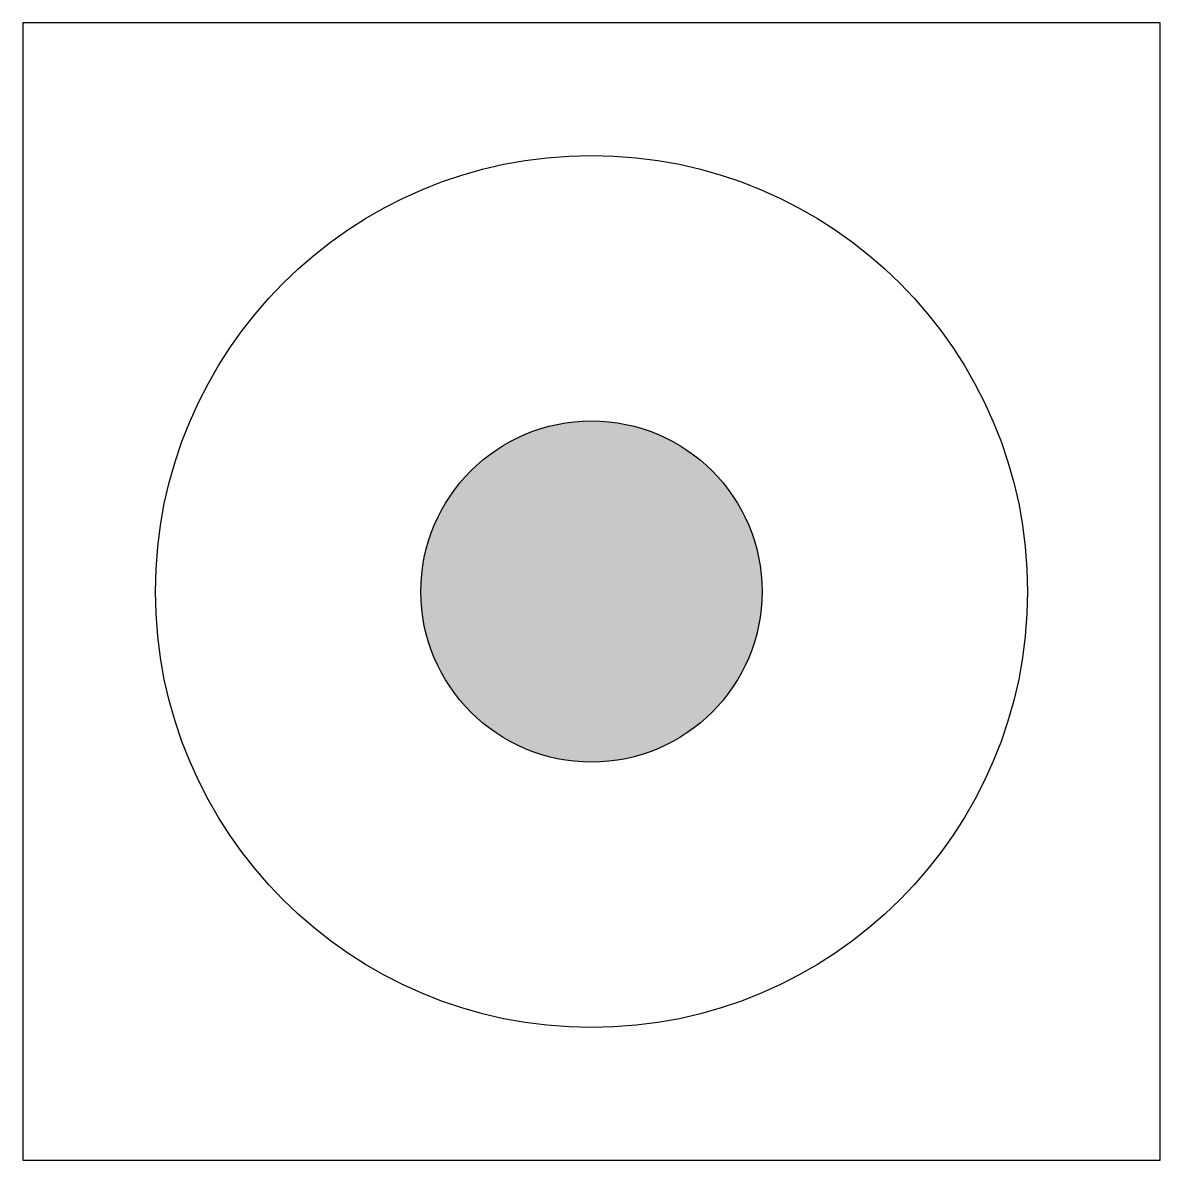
# Model space of a CAD drawing. Header units: millimetres. Extents: x -3103.079 to -3102.779, y 3728.157 to 3728.457.
import ezdxf

# ---------------------------------------------------------------- set-up
doc = ezdxf.new("R2010")
doc.units = ezdxf.units.MM
doc.header["$LTSCALE"] = 10
doc.layers.add('Ele_tomadas', color=2, linetype='Continuous')

msp = doc.modelspace()

# ---------------------------------------------------------------- hatches: boundary and pattern name
at = {"layer": 'Ele_tomadas'}
msp.add_hatch(color=1, dxfattribs=at).paths.add_polyline_path([(-3102.88419, 3728.30692, 1), (-3102.97419, 3728.30692, 1)])

# ---------------------------------------------------------------- linework, layer by layer
at = {"layer": 'Ele_tomadas', "color": 3}
msp.add_lwpolyline([(-3102.77919, 3728.15692), (-3102.77919, 3728.45692), (-3103.07919, 3728.45692), (-3103.07919, 3728.15692)], close=True, dxfattribs=at)
at = {"layer": 'Ele_tomadas', "color": 2, "linetype": 'Continuous'}
msp.add_circle((-3102.92919, 3728.30692), 0.115, dxfattribs=at)
at = {"layer": 'Ele_tomadas', "color": 3, "linetype": 'Continuous'}
msp.add_circle((-3102.92919, 3728.30692), 0.045, dxfattribs=at)

doc.saveas('drawing.dxf')
